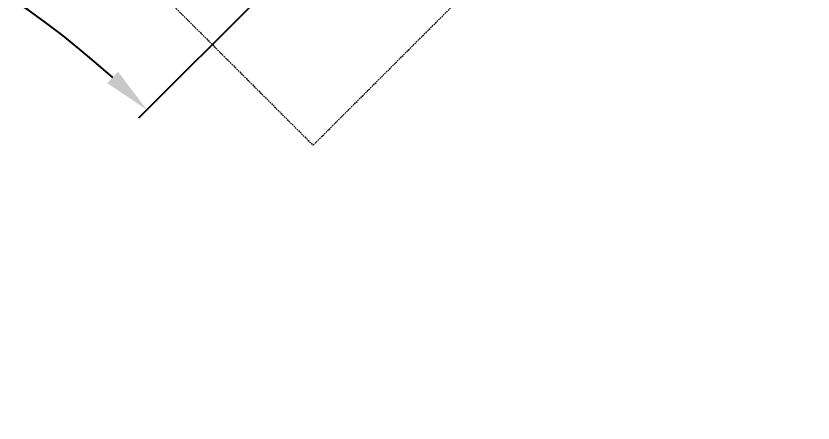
# Model space of a CAD drawing. Header units: millimetres. Extents: x -111 to 4919, y -143 to 3304.
# Drawn here: x 1540 to 2217, y 962 to 1308 of the extents above; entities that cross this region are included whole.
import ezdxf

# ---------------------------------------------------------------- set-up
doc = ezdxf.new("R2010")
doc.units = ezdxf.units.MM
doc.linetypes.add('HIDDEN', pattern=[1.905, 1.27, -0.635])
doc.layers.add('ZANO_R_przerywana', color=7, linetype='HIDDEN', lineweight=0)
doc.layers.add('ZANO_W', color=1, linetype='Continuous', lineweight=0)
doc.styles.add('Arial', font='arial.ttf')
doc.styles.get("Standard").update_dxf_attribs({"font": 'ARIALUNI.TTF'})
doc.dimstyles.new('pl i ang', dxfattribs={"dimtxt": 50, "dimasz": 50, "dimexe": 1.25, "dimexo": 0.625, "dimgap": 10, "dimtad": 1, "dimtoh": 1, "dimtxsty": 'Standard', "dimcen": 2.5, "dimclrd": 1, "dimclre": 1, "dimclrt": 1, "dimadec": 0, "dimazin": 0, "dimtfac": 1, "dimtmove": 0, "dimatfit": 3, "dimfxl": 1, "dimarcsym": 1})

# ---------------------------------------------------------------- blocks, each defined once
blk = doc.blocks.new('*D479')
at = {"layer": 'ZANO_W', "color": 1, "lineweight": -2}
for p, q in [((454.43, 1329.86), (562.95, 1221.33)), ((1752.67, 1329.86), (1644.14, 1221.33))]:
    blk.add_line(p, q, dxfattribs=at)
blk.add_arc((1103.55, 680.74), 774.52, 47.95937, 132.04063, dxfattribs=at)
at = {"layer": 'ZANO_W', "color": 1}
for points in [[(580.3, 1260.78), (589.48, 1251.11), (555.88, 1228.4)], [(1617.62, 1251.11), (1626.8, 1260.78), (1651.22, 1228.4)]]:
    blk.add_solid(points, dxfattribs=at)
at = {"layer": 'ZANO_W', "color": 1, "insert": (1103.55, 1485.93), "char_height": 40, "attachment_point": 5, "style": 'Arial'}
blk.add_mtext('90%%d', dxfattribs=at)
blk = doc.blocks.new('*D481')
at = {"layer": 'ZANO_W', "color": 1, "lineweight": -2}
blk.add_line((1587.06, 1931.06), (1310.87, 1223.3), dxfattribs=at)
at = {"layer": 'ZANO_W', "color": 1}
blk.add_solid([(1593.27, 1928.63), (1580.85, 1933.48), (1601.6, 1968.32)], dxfattribs=at)
at = {"layer": 'ZANO_W', "color": 1, "insert": (1314.79, 1317.09), "char_height": 40, "attachment_point": 5, "rotation": 68.68226, "style": 'Arial'}
blk.add_mtext('R1370', dxfattribs=at)

msp = doc.modelspace()

# ---------------------------------------------------------------- linework, layer by layer
at = {"layer": 'ZANO_R_przerywana'}
for p, q in [((1792.27, 1198.34), (2216.54, 1622.6)), ((1615.49, 1375.11), (1792.27, 1198.34))]:
    msp.add_line(p, q, dxfattribs=at)

# ---------------------------------------------------------------- dimensions: what is measured, and where the dimension line sits
at = {"layer": 'ZANO_W'}
dim = msp.add_radius_dim(center=(1103.55, 692.05), mpoint=(1601.6, 1968.32), dimstyle='pl i ang', override={"dimtxt": 40, "dimasz": 40, "dimexe": 10, "dimexo": 10, "dimtoh": 0, "dimdec": 0, "dimtxsty": 'Arial', "dimtdec": 0, "dimtmove": 1}, dxfattribs=at)
dim.commit()
dim.dimension.update_dxf_attribs({"geometry": '*D481', "text_midpoint": (1343.15, 1306.03), "dimtype": 164})
dim = msp.add_angular_dim_2l(base=(1304.01, 1428.86), line1=((1759.74, 1336.93), (1766.82, 1344)), line2=((440.28, 1344), (447.35, 1336.93)), dimstyle='pl i ang', override={"dimtxt": 40, "dimasz": 40, "dimexe": 10, "dimexo": 10, "dimtoh": 0, "dimdec": 0, "dimtxsty": 'Arial', "dimtdec": 0, "dimtmove": 1}, dxfattribs=at)
dim.commit()
dim.dimension.update_dxf_attribs({"geometry": '*D479', "text_midpoint": (1103.55, 1485.93)})

doc.saveas('drawing.dxf')
